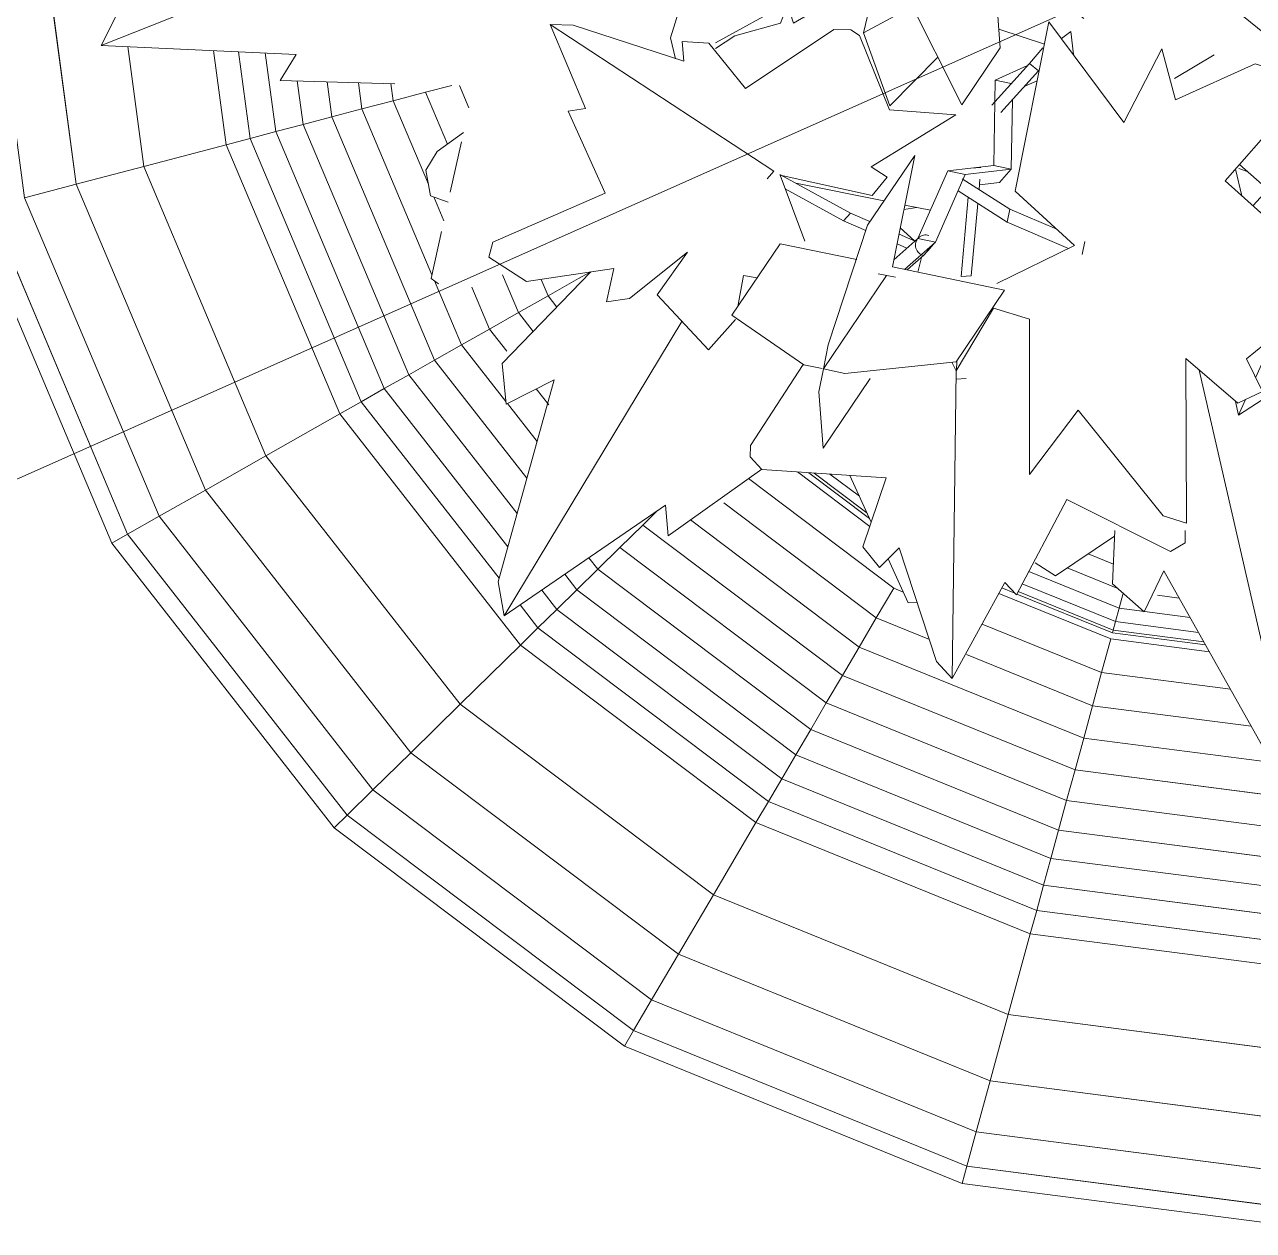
# Model space of a CAD drawing. Header units: metres. Extents: x -217 to -108, y -304 to -188.
# Drawn here: x -162.3966 to -162.217, y -233.5514 to -233.3752 of the extents above; entities that cross this region are included whole.
import ezdxf

# ---------------------------------------------------------------- set-up
doc = ezdxf.new("R2010")
doc.units = ezdxf.units.M
for name, color, linetype, lineweight in [('G-IMPT', 8, 'Continuous', 9), ('L-PLNT', 71, 'Continuous', 9), ('Q-CASE', 31, 'Continuous', 9)]:
    doc.layers.add(name, color=color, linetype=linetype, lineweight=lineweight)

# ---------------------------------------------------------------- blocks, each defined once
blk = doc.blocks.new('Bar_Cabinet_2643 - Bar_Cabinet_2643-827135-Nivel 3')
at = {"layer": 'Q-CASE'}
blk.add_line((-0.8903, 0.85), (-0.8903, -0.3), dxfattribs=at)
blk = doc.blocks.new('Plant_8135 - FF_Model_ID4695_1_aconitum_dwg_Group_18-V256-Nivel 3')
at = {"layer": 'G-IMPT'}
for p, q in [((14.8762, 27.6288), (17.4156, 28.7003)), ((17.4156, 28.7003), (14.8762, 27.6288)), ((14.9451, 27.5072), (17.4512, 28.5647)), ((15.0815, 27.2666), (17.5218, 28.2964)), ((15.0815, 27.2666), (17.5218, 28.2964)), ((17.5218, 28.2964), (17.626, 27.9001)), ((17.626, 27.9001), (20.1406, 28.2374)), ((15.2828, 26.9113), (17.626, 27.9001)), ((17.626, 27.9001), (17.7621, 27.3827)), ((12.6956, 25.9242), (14.8762, 27.6288)), ((14.8762, 27.6288), (14.9451, 27.5072)), ((12.7931, 25.8249), (14.9451, 27.5072)), ((14.9451, 27.5072), (15.0815, 27.2666)), ((17.7621, 27.3827), (18.6788, 27.5056)), ((18.6788, 27.5056), (17.7621, 27.3827)), ((15.5457, 26.4474), (17.7621, 27.3827)), ((17.7621, 27.3827), (17.9278, 26.753)), ((17.7621, 27.3827), (17.9278, 26.753)), ((12.9859, 25.6285), (15.0815, 27.2666)), ((15.0815, 27.2666), (15.2828, 26.9113)), ((13.2707, 25.3384), (15.2828, 26.9113)), ((15.2828, 26.9113), (15.5457, 26.4474)), ((17.9278, 26.753), (18.6489, 26.8497)), ((17.9278, 26.753), (18.6489, 26.8497)), ((15.8657, 25.8828), (17.9278, 26.753)), ((17.9278, 26.753), (17.9761, 26.5693)), ((17.9761, 26.5693), (18.6402, 26.6584)), ((15.959, 25.7181), (17.9761, 26.5693)), ((17.9761, 26.5693), (18.0279, 26.3724)), ((13.6425, 24.9596), (15.5457, 26.4474)), ((15.5457, 26.4474), (13.6425, 24.9596)), ((15.5457, 26.4474), (15.8657, 25.8828)), ((15.8657, 25.8828), (15.5457, 26.4474)), ((18.0279, 26.3724), (18.6309, 26.4533)), ((16.0591, 25.5416), (18.0279, 26.3724)), ((18.0279, 26.3724), (18.0829, 26.1633)), ((18.0829, 26.1633), (18.4161, 26.2079)), ((16.1653, 25.3541), (18.0829, 26.1633)), ((18.0829, 26.1633), (18.1408, 25.9429)), ((18.1408, 25.9429), (18.4096, 25.979)), ((18.4096, 25.979), (18.1408, 25.9429)), ((11.0224, 23.7027), (12.6956, 25.9242)), ((12.6956, 25.9242), (12.7931, 25.8249)), ((14.095, 24.4986), (15.8657, 25.8828)), ((15.8657, 25.8828), (15.959, 25.7181)), ((16.2773, 25.1566), (18.1408, 25.9429)), ((16.2773, 25.1566), (18.1408, 25.9429)), ((18.1408, 25.9429), (18.2014, 25.7125)), ((11.1418, 23.6325), (12.7931, 25.8249)), ((12.7931, 25.8249), (12.9859, 25.6285)), ((14.6074, 24.6615), (15.959, 25.7181)), ((15.959, 25.7181), (14.6074, 24.6615)), ((15.959, 25.7181), (16.0591, 25.5416)), ((16.93, 25.176), (18.2014, 25.7125)), ((18.2014, 25.7125), (18.4028, 25.7395)), ((18.2014, 25.7125), (18.4028, 25.7395)), ((18.2014, 25.7125), (18.2644, 25.4732)), ((18.2644, 25.4732), (18.2014, 25.7125)), ((11.3779, 23.4936), (12.9859, 25.6285)), ((12.9859, 25.6285), (13.2707, 25.3384)), ((14.8481, 24.5949), (16.0591, 25.5416)), ((14.8481, 24.5949), (16.0591, 25.5416)), ((16.0591, 25.5416), (16.1653, 25.3541)), ((17.6255, 25.2036), (18.2644, 25.4732)), ((17.6255, 25.2036), (18.2644, 25.4732)), ((18.2644, 25.4732), (18.3957, 25.4908)), ((18.2644, 25.4732), (18.3294, 25.226)), ((11.7267, 23.2885), (13.2707, 25.3384)), ((13.2707, 25.3384), (13.6425, 24.9596)), ((15.1037, 24.5242), (16.1653, 25.3541)), ((15.1037, 24.5242), (16.1653, 25.3541)), ((16.1653, 25.3541), (16.2773, 25.1566)), ((17.9321, 25.0584), (18.3294, 25.226)), ((18.3294, 25.226), (17.9321, 25.0584)), ((18.3294, 25.226), (18.3825, 25.0242)), ((18.3825, 25.0242), (18.3294, 25.226)), ((15.373, 24.4497), (16.2773, 25.1566)), ((15.373, 24.4497), (16.2773, 25.1566)), ((16.2773, 25.1566), (16.3944, 24.95)), ((16.3944, 24.95), (16.2773, 25.1566)), ((16.3944, 24.95), (16.8848, 25.1569)), ((17.3439, 25.0847), (17.5275, 25.1622)), ((17.3439, 25.0847), (17.5275, 25.1622)), ((12.1821, 23.0207), (13.6425, 24.9596)), ((13.6425, 24.9596), (14.095, 24.4986)), ((13.6425, 24.9596), (14.095, 24.4986)), ((15.9597, 24.6102), (16.3944, 24.95)), ((15.9597, 24.6102), (16.3944, 24.95)), ((16.3944, 24.95), (16.516, 24.7354)), ((18.2097, 24.8938), (18.3808, 24.966)), ((18.2097, 24.8938), (18.3808, 24.966)), ((16.516, 24.7354), (16.8377, 24.8711)), ((16.3463, 24.6027), (16.516, 24.7354)), ((16.516, 24.7354), (16.6415, 24.5138)), ((15.6547, 24.3717), (15.9447, 24.5985)), ((15.6547, 24.3717), (15.9447, 24.5985)), ((16.6415, 24.5138), (16.9317, 24.6362)), ((16.9317, 24.6362), (16.6415, 24.5138)), ((12.7363, 22.6947), (14.095, 24.4986)), ((14.095, 24.4986), (14.227, 24.3642)), ((14.227, 24.3642), (14.4022, 24.5011)), ((16.4971, 24.4009), (16.6415, 24.5138)), ((16.6415, 24.5138), (16.7704, 24.2864)), ((16.6415, 24.5138), (16.7704, 24.2864)), ((15.9354, 24.2815), (16.0577, 24.3771)), ((16.0577, 24.3771), (15.9354, 24.2815)), ((12.8979, 22.5996), (14.227, 24.3642)), ((14.227, 24.3642), (14.3685, 24.22)), ((14.3685, 24.22), (14.516, 24.3354)), ((16.6845, 24.2192), (16.7704, 24.2864)), ((16.7704, 24.2864), (16.6845, 24.2192)), ((16.7704, 24.2864), (16.8962, 24.3395)), ((16.7704, 24.2864), (16.8962, 24.3395)), ((16.7704, 24.2864), (16.902, 24.0543)), ((16.902, 24.0543), (16.7704, 24.2864)), ((13.0712, 22.4977), (14.3685, 24.22)), ((14.3685, 24.22), (14.5187, 24.0669)), ((14.5187, 24.0669), (14.637, 24.1594)), ((14.5187, 24.0669), (14.637, 24.1594)), ((13.2552, 22.3894), (14.5187, 24.0669)), ((13.2552, 22.3894), (14.5187, 24.0669)), ((14.5187, 24.0669), (14.677, 23.9056)), ((14.677, 23.9056), (14.5187, 24.0669)), ((16.902, 24.0543), (16.9523, 23.9655)), ((16.902, 24.0543), (16.9523, 23.9655)), ((14.677, 23.9056), (14.7644, 23.9739)), ((13.4491, 22.2754), (14.677, 23.9056)), ((13.4491, 22.2754), (14.677, 23.9056)), ((14.677, 23.9056), (14.8426, 23.737)), ((13.6519, 22.1561), (14.8426, 23.737)), ((14.8426, 23.737), (15.0146, 23.5617)), ((9.9706, 21.1158), (11.0224, 23.7027)), ((10.1037, 21.0794), (11.1418, 23.6325)), ((11.1418, 23.6325), (11.0224, 23.7027)), ((11.1418, 23.6325), (11.3779, 23.4936)), ((13.8626, 22.0322), (15.0146, 23.5617)), ((15.1247, 23.4495), (15.0146, 23.5617)), ((15.0146, 23.5617), (15.1247, 23.4496)), ((10.3671, 21.0075), (11.3779, 23.4936)), ((11.3779, 23.4936), (11.7267, 23.2885)), ((10.7561, 20.9014), (11.7267, 23.2885)), ((11.7267, 23.2885), (12.1821, 23.0207)), ((15.0534, 23.1965), (14.0801, 21.9043)), ((11.264, 20.7627), (12.1821, 23.0207)), ((12.1821, 23.0207), (12.7363, 22.6947)), ((14.3033, 21.773), (15.1839, 22.9421)), ((15.1839, 22.9421), (14.3033, 21.773)), ((11.8821, 20.594), (12.7363, 22.6947)), ((11.8821, 20.594), (12.7363, 22.6947)), ((12.7363, 22.6947), (12.8979, 22.5996)), ((14.5311, 21.639), (15.3698, 22.7525)), ((15.3698, 22.7525), (14.5311, 21.639)), ((12.0624, 20.5448), (12.8979, 22.5996)), ((12.8979, 22.5996), (13.0712, 22.4977)), ((12.2557, 20.492), (13.0712, 22.4977)), ((13.0712, 22.4977), (13.2552, 22.3894)), ((12.461, 20.436), (13.2552, 22.3894)), ((13.2552, 22.3894), (12.461, 20.436)), ((13.2552, 22.3894), (13.4491, 22.2754)), ((13.4491, 22.2754), (13.2552, 22.3894)), ((15.0038, 21.8234), (15.4214, 22.3778)), ((15.0038, 21.8234), (15.4214, 22.3778)), ((12.6772, 20.3769), (13.4491, 22.2754)), ((13.4491, 22.2754), (13.6519, 22.1561)), ((13.6519, 22.1561), (13.4491, 22.2754)), ((15.0647, 21.8248), (15.4156, 22.2907)), ((15.0647, 21.8248), (15.4156, 22.2907)), ((15.4129, 22.2495), (15.108, 21.8447)), ((15.108, 21.8447), (15.4129, 22.2495)), ((12.9034, 20.3152), (13.6519, 22.1561)), ((12.9034, 20.3152), (13.6519, 22.1561)), ((13.6519, 22.1561), (13.8626, 22.0322)), ((15.235, 21.903), (15.4049, 22.1286)), ((15.4049, 22.1286), (15.235, 21.903)), ((13.1384, 20.251), (13.8626, 22.0322)), ((14.0801, 21.9043), (13.8626, 22.0322)), ((13.3809, 20.1848), (14.0801, 21.9043)), ((14.3033, 21.773), (14.0801, 21.9043)), ((14.1381, 21.3667), (14.3033, 21.773)), ((14.1381, 21.3667), (14.3033, 21.773)), ((14.3033, 21.773), (14.5311, 21.639)), ((14.5311, 21.639), (14.3033, 21.773)), ((14.5015, 21.5662), (14.5311, 21.639)), ((14.5015, 21.5662), (14.5311, 21.639)), ((9.9706, 21.1158), (9.6118, 18.3396)), ((9.9706, 21.1158), (9.6118, 18.3396)), ((9.9706, 21.1158), (10.1037, 21.0794)), ((10.1037, 21.0794), (9.7497, 18.3396)), ((10.3671, 21.0075), (10.0223, 18.3396)), ((10.1037, 21.0794), (10.3671, 21.0075)), ((10.3671, 21.0075), (10.7561, 20.9014)), ((13.6299, 20.1169), (14.0224, 21.0823)), ((13.6299, 20.1169), (14.0224, 21.0823)), ((10.7561, 20.9014), (10.425, 18.3396)), ((11.264, 20.7627), (10.7561, 20.9014)), ((13.884, 20.0475), (14.2561, 20.9627)), ((13.884, 20.0475), (14.2561, 20.9627)), ((14.142, 19.9771), (14.4903, 20.8336)), ((14.4903, 20.8336), (14.142, 19.9771)), ((14.492, 20.7115), (14.5323, 20.8105)), ((14.492, 20.7115), (14.5323, 20.8105)), ((10.9509, 18.3396), (11.264, 20.7627)), ((11.8821, 20.594), (11.264, 20.7627)), ((14.1883, 19.9645), (14.4858, 20.6963)), ((14.2102, 19.9585), (14.5059, 20.6857)), ((14.2744, 19.941), (14.5646, 20.6547)), ((11.8821, 20.594), (11.5908, 18.3396)), ((11.8821, 20.594), (11.5908, 18.3396)), ((12.0624, 20.5448), (11.7775, 18.3396)), ((11.8821, 20.594), (12.0624, 20.5448)), ((12.0624, 20.5448), (12.2557, 20.492)), ((14.3765, 19.9131), (14.658, 20.6054)), ((11.9775, 18.3396), (12.2557, 20.492)), ((12.1901, 18.3396), (12.461, 20.436)), ((12.1901, 18.3396), (12.461, 20.436)), ((12.2557, 20.492), (12.461, 20.436)), ((12.6772, 20.3769), (12.461, 20.436)), ((12.461, 20.436), (12.6772, 20.3769)), ((12.6772, 20.3769), (12.414, 18.3396)), ((12.6772, 20.3769), (12.9034, 20.3152)), ((12.6481, 18.3396), (12.9034, 20.3152)), ((12.6481, 18.3396), (12.9034, 20.3152)), ((12.8914, 18.3396), (13.1384, 20.251)), ((12.9034, 20.3152), (13.1384, 20.251)), ((13.1384, 20.251), (12.9034, 20.3152)), ((13.1384, 20.251), (13.3809, 20.1848)), ((14.5287, 19.9238), (14.686, 20.3107)), ((14.686, 20.3107), (14.5287, 19.9238)), ((13.1425, 18.3396), (13.3809, 20.1848)), ((13.1425, 18.3396), (13.3809, 20.1848)), ((13.3809, 20.1848), (13.6299, 20.1169)), ((14.7144, 19.9571), (14.7935, 20.1514)), ((14.7144, 19.9571), (14.7935, 20.1514)), ((13.4728, 18.901), (13.6299, 20.1169)), ((13.6299, 20.1169), (13.884, 20.0475)), ((13.884, 20.0475), (13.6299, 20.1169)), ((13.7565, 19.0604), (13.884, 20.0475)), ((13.7565, 19.0604), (13.884, 20.0475)), ((13.884, 20.0475), (14.142, 19.9771)), ((14.0445, 19.2222), (14.142, 19.9771)), ((14.0961, 19.2513), (14.1883, 19.9645)), ((14.2102, 19.9585), (14.1206, 19.265)), ((14.2102, 19.9585), (14.1206, 19.265)), ((14.2102, 19.9585), (14.1883, 19.9645)), ((14.1883, 19.9645), (14.2102, 19.9585)), ((14.2102, 19.9585), (14.2744, 19.941)), ((14.2744, 19.941), (14.1922, 19.3053)), ((14.1922, 19.3053), (14.2744, 19.941)), ((14.2744, 19.941), (14.3765, 19.9131)), ((14.3765, 19.9131), (14.3062, 19.3693)), ((14.3765, 19.9131), (14.3062, 19.3693)), ((14.3765, 19.9131), (14.4914, 19.8817)), ((14.4548, 19.4528), (14.4762, 19.6186)), ((14.4762, 19.6186), (14.4548, 19.4528))]:
    blk.add_line(p, q, dxfattribs=at)
at = {"layer": 'G-IMPT', "flags": 128}
for points in [[(14.9451, 27.5072), (17.4512, 28.5647), (17.4156, 28.7003), (20.1406, 29.0658)], [(25.3361, 27.5072), (25.405, 27.6288), (22.8657, 28.7003), (22.83, 28.5647), (20.1406, 28.9254), (20.1406, 28.6477), (17.5218, 28.2964), (17.626, 27.9001), (15.2828, 26.9113), (15.5457, 26.4474)], [(15.5457, 26.4474), (17.7621, 27.3827), (17.626, 27.9001), (20.1406, 28.2374), (20.1406, 28.6477)], [(12.7931, 25.8249), (12.6956, 25.9242), (14.8762, 27.6288), (14.9451, 27.5072)], [(12.9859, 25.6285), (12.7931, 25.8249), (14.9451, 27.5072), (15.0815, 27.2666)], [(13.6425, 24.9596), (13.2707, 25.3384), (15.2828, 26.9113), (15.0815, 27.2666), (12.9859, 25.6285), (13.2707, 25.3384), (11.7267, 23.2885), (12.1821, 23.0207), (11.264, 20.7627), (11.8821, 20.594)], [(17.9278, 26.753), (15.8657, 25.8828), (15.959, 25.7181)], [(16.0591, 25.5416), (15.959, 25.7181), (17.9761, 26.5693), (17.9278, 26.753)], [(18.0279, 26.3724), (17.9761, 26.5693), (18.6402, 26.6584)], [(18.0829, 26.1633), (18.0279, 26.3724), (18.6309, 26.4533)], [(16.1653, 25.3541), (16.0591, 25.5416), (18.0279, 26.3724)], [(18.1408, 25.9429), (18.0829, 26.1633), (18.4161, 26.2079)], [(16.2773, 25.1566), (16.1653, 25.3541), (18.0829, 26.1633)], [(12.6956, 25.9242), (11.0224, 23.7027), (11.1418, 23.6325), (10.1037, 21.0794), (10.3671, 21.0075)], [(14.227, 24.3642), (14.095, 24.4986), (15.8657, 25.8828)], [(18.1408, 25.9429), (18.2014, 25.7125), (16.93, 25.176)], [(11.3779, 23.4936), (11.1418, 23.6325), (12.7931, 25.8249)], [(11.264, 20.7627), (10.7561, 20.9014), (11.7267, 23.2885), (11.3779, 23.4936), (12.9859, 25.6285)], [(18.3957, 25.4908), (18.2644, 25.4732), (18.3294, 25.226)], [(16.8848, 25.1569), (16.3944, 24.95), (16.516, 24.7354), (16.3463, 24.6027)], [(12.7363, 22.6947), (12.1821, 23.0207), (13.6425, 24.9596)], [(16.4971, 24.4009), (16.6415, 24.5138), (16.516, 24.7354), (16.8377, 24.8711)], [(14.095, 24.4986), (12.7363, 22.6947), (12.8979, 22.5996), (12.0624, 20.5448), (12.2557, 20.492)], [(14.4022, 24.5011), (14.227, 24.3642), (14.3685, 24.22)], [(12.461, 20.436), (12.2557, 20.492), (13.0712, 22.4977), (12.8979, 22.5996), (14.227, 24.3642)], [(14.5187, 24.0669), (14.3685, 24.22), (14.516, 24.3354)], [(14.3685, 24.22), (13.0712, 22.4977), (13.2552, 22.3894)], [(14.8426, 23.737), (14.677, 23.9056), (14.7644, 23.9739)], [(13.3809, 20.1848), (14.0801, 21.9043), (13.8626, 22.0322), (15.0146, 23.5617), (14.8426, 23.737)], [(13.8626, 22.0322), (13.6519, 22.1561), (14.8426, 23.737)], [(10.1037, 21.0794), (9.9706, 21.1158), (11.0224, 23.7027)], [(10.0223, 18.3396), (10.425, 18.3396), (10.7561, 20.9014), (10.3671, 21.0075), (11.3779, 23.4936)], [(14.3033, 21.773), (14.0801, 21.9043), (15.0534, 23.1965)], [(12.9034, 20.3152), (12.6772, 20.3769), (13.4491, 22.2754)], [(13.3809, 20.1848), (13.1384, 20.251), (13.8626, 22.0322)], [(9.9706, 15.5635), (9.6118, 18.3396), (9.7497, 18.3396), (10.1037, 21.0794)], [(10.3671, 21.0075), (10.0223, 18.3396), (9.7497, 18.3396), (10.1037, 15.5998)], [(11.5908, 18.3396), (10.9509, 18.3396), (11.264, 20.7627)], [(14.0961, 19.2513), (14.1883, 19.9645), (14.4858, 20.6963)], [(14.2744, 19.941), (14.2102, 19.9585), (14.5059, 20.6857)], [(14.5646, 20.6547), (14.2744, 19.941), (14.3765, 19.9131)], [(12.7363, 13.9846), (12.1821, 13.6586), (11.264, 15.9165), (11.8821, 16.0853), (11.5908, 18.3396), (11.7775, 18.3396), (12.0624, 20.5448), (11.8821, 20.594)], [(14.658, 20.6054), (14.3765, 19.9131), (14.4914, 19.8817)], [(12.2557, 20.492), (11.9775, 18.3396), (11.7775, 18.3396), (12.0624, 16.1345), (11.8821, 16.0853)], [(12.6772, 20.3769), (12.414, 18.3396), (12.6481, 18.3396)], [(13.4491, 14.4039), (12.6772, 16.3023), (12.9034, 16.3641), (12.6481, 18.3396), (12.8914, 18.3396), (13.1384, 20.251)], [(13.4728, 18.901), (13.6299, 20.1169), (13.3809, 20.1848)], [(14.0445, 19.2222), (14.142, 19.9771), (13.884, 20.0475)]]:
    blk.add_lwpolyline(points, dxfattribs=at)
blk = doc.blocks.new('Plant_8135 - FF_Model_ID4695_1_aconitum_dwg_Group_19-V257-Nivel 3')
blk.add_blockref('Plant_8135 - FF_Model_ID4695_1_aconitum_dwg_Group_18-V256-Nivel 3', (0, 0))
blk = doc.blocks.new('Plant_8135 - FF_Model_ID4695_1_aconitum_dwg_leaf1-447937-Nivel 3')
at = {"layer": 'G-IMPT'}
for p, q in [((2.189, 4.314), (2.323, 4.193)), ((2.49, 3.646), (2.323, 4.193)), ((1.677, 3.411), (1.988, 4.017)), ((2.49, 3.646), (2.49, 3.339)), ((1.134, 2.658), (1.541, 3.517)), ((1.677, 3.411), (1.541, 3.517)), ((2.67, 3.197), (2.92, 3.411)), ((3.094, 3.199), (2.92, 3.411)), ((1.134, 2.658), (0, 3.294)), ((0, 2.721), (0, 3.294)), ((2.67, 3.197), (2.49, 3.339)), ((2.838, 2.621), (3.094, 3.199)), ((2.838, 2.621), (4.311, 2.94)), ((4.311, 2.703), (4.311, 2.94)), ((0.544, 2.034), (0, 2.721)), ((3.598, 1.702), (4.311, 2.703)), ((0.125, 1.811), (0.544, 2.034)), ((0.891, 1.591), (0.125, 1.811)), ((4.311, 1.362), (3.598, 1.702)), ((0.196, 0.69), (0.891, 1.591)), ((2.132, 1.355), (1.808, 0.69)), ((2.688, 0.69), (2.132, 1.355)), ((2.918, 1.069), (4.311, 1.362)), ((2.918, 1.069), (2.918, 0.69)), ((0.196, 0.69), (1.808, 0.69)), ((2.688, 0.69), (2.918, 0.69))]:
    blk.add_line(p, q, dxfattribs=at)
blk = doc.blocks.new('Plant_8135 - FF_Model_ID4695_1_aconitum_dwg_Group_5-447938-Nivel 3')
at = {"layer": 'G-IMPT'}
for p, q in [((2.191, 1.444), (2.066, 1.444)), ((2.191, 0.64), (2.191, 1.284)), ((2.191, 1.284), (2.191, 0.64)), ((2.066, 0.64), (2.066, 1.22)), ((2.066, 0.094), (2.066, 0.64)), ((2.191, 0.64), (2.066, 0.64)), ((2.066, 0.094), (2.066, 0.64)), ((2.191, 0.64), (2.191, 0.155)), ((2.191, 0.64), (2.191, 0.155))]:
    blk.add_line(p, q, dxfattribs=at)
at = {"layer": 'G-IMPT', "flags": 128}
blk.add_lwpolyline([(2.066, 1.22), (2.066, 0.64), (2.191, 0.64)], dxfattribs=at)
blk.add_blockref('Plant_8135 - FF_Model_ID4695_1_aconitum_dwg_leaf1-447937-Nivel 3', (0, 0))
blk = doc.blocks.new('Plant_8135 - FF_Model_ID4695_1_aconitum_dwg_leaf2-447940-Nivel 3')
at = {"layer": 'G-IMPT'}
for p, q in [((-0.03009, 0.0692), (-0.04077, 0.06534)), ((-0.03009, 0.0692), (-0.02148, 0.06717)), ((-0.03009, 0.0692), (-0.02626, 0.06206)), ((-0.03368, 0.05834), (-0.04077, 0.06534)), ((0.01426, 0.04471), (0.02508, 0.03624)), ((-0.00932, 0.01102), (-0.0108, 0.011)), ((0.01784, 0.01044), (0.0169, 0.00466)), ((-0.00455, 0.00891), (-0.00483, 0.007)), ((0.0169, 0.00466), (0.01267, 0.00772))]:
    blk.add_line(p, q, dxfattribs=at)
blk = doc.blocks.new('Plant_8135 - FF_Model_ID4695_1_aconitum_dwg_Group_9-V259-Nivel 3')
at = {"layer": 'G-IMPT'}
for p, q in [((0.03319, 0.05437), (0.03229, 0.05604)), ((0.03187, 0.05366), (0.03319, 0.05437)), ((0.01964, 0.04925), (0.02635, 0.05285)), ((0.02635, 0.05285), (0.01964, 0.04925)), ((0.02053, 0.04758), (0.02813, 0.05165)), ((0.02053, 0.04758), (0.02813, 0.05165)), ((0.02053, 0.04758), (0.01964, 0.04925)), ((0.02053, 0.04758), (0.01964, 0.04925)), ((0.01623, 0.04527), (0.01464, 0.04442)), ((0.01464, 0.04442), (0.01623, 0.04527)), ((0.0064, 0.04216), (0.00731, 0.04049))]:
    blk.add_line(p, q, dxfattribs=at)
at = {"layer": 'G-IMPT', "flags": 128}
blk.add_lwpolyline([(0.03187, 0.05366), (0.03319, 0.05437), (0.03229, 0.05604)], dxfattribs=at)
blk.add_blockref('Plant_8135 - FF_Model_ID4695_1_aconitum_dwg_leaf2-447940-Nivel 3', (0, 0))
blk = doc.blocks.new('Plant_8135 - FF_Model_ID4695_1_aconitum_dwg_leaf3-V220-Nivel 3')
at = {"layer": 'G-IMPT'}
for p, q in [((-0.03676, 0.02379), (-0.03332, 0.01799)), ((-0.08599, 0.01441), (-0.08396, 0.01484)), ((-0.08599, 0.01441), (-0.07743, 0.00137)), ((-0.08371, 0.01339), (-0.08599, 0.01441)), ((-0.05298, 0.01012), (-0.04937, 0.01429)), ((-0.0247, 0.01222), (-0.0208, 0.01278)), ((-0.07584, 0.00985), (-0.08043, 0.01191)), ((-0.05298, 0.01012), (-0.05538, 0.01233)), ((-0.02886, 0.00235), (-0.02135, 0.01037)), ((-0.04451, -0.00421), (-0.06533, 0.00513)), ((-0.07743, 0.00137), (-0.08008, 0.00048)), ((-0.07135, -0.0122), (-0.08008, 0.00048)), ((-0.02759, -0.00062), (-0.02971, 0.00033)), ((-0.02759, -0.00062), (-0.02932, -0.00447)), ((-0.04451, -0.00421), (-0.03717, -0.00434)), ((-0.04451, -0.00421), (-0.03829, -0.01453)), ((-0.03172, -0.00443), (-0.02932, -0.00447)), ((-0.07135, -0.0122), (-0.08718, -0.02365)), ((-0.04234, -0.02208), (-0.03829, -0.01453)), ((-0.04234, -0.02208), (-0.04645, -0.02201)), ((-0.08718, -0.02365), (-0.08726, -0.02623)), ((-0.06729, -0.02458), (-0.07916, -0.02879)), ((-0.06729, -0.02458), (-0.06728, -0.02614)), ((-0.08065, -0.0292), (-0.08726, -0.02623))]:
    blk.add_line(p, q, dxfattribs=at)
blk = doc.blocks.new('Plant_8135 - FF_Model_ID4695_1_aconitum_dwg_Group_6-V263-Nivel 3')
at = {"layer": 'G-IMPT'}
for p, q in [((-0.04565, -0.0037), (-0.04643, -0.00518)), ((-0.03224, -0.00912), (-0.04451, -0.00416)), ((-0.03303, -0.01059), (-0.04312, -0.00651)), ((-0.04312, -0.00651), (-0.03303, -0.01059)), ((-0.03224, -0.00912), (-0.03303, -0.01059)), ((-0.03014, -0.01161), (-0.03303, -0.01059)), ((-0.03224, -0.00912), (-0.02866, -0.01038)), ((-0.03224, -0.00912), (-0.02866, -0.01038))]:
    blk.add_line(p, q, dxfattribs=at)
at = {"layer": 'G-IMPT', "flags": 128}
blk.add_lwpolyline([(-0.03014, -0.01161), (-0.03303, -0.01059), (-0.03224, -0.00912), (-0.04451, -0.00416)], dxfattribs=at)
blk.add_blockref('Plant_8135 - FF_Model_ID4695_1_aconitum_dwg_leaf3-V220-Nivel 3', (0, 0))
blk = doc.blocks.new('Plant_8135 - FF_Model_ID4695_1_aconitum_dwg_leaf1-V154-Nivel 3')
at = {"layer": 'G-IMPT'}
for p, q in [((-0.03057, 0.08803), (-0.03242, 0.09083)), ((-0.03057, 0.08803), (-0.02868, 0.08135)), ((-0.02607, 0.08029), (-0.02868, 0.08135)), ((-0.05467, 0.06623), (-0.05208, 0.0791)), ((-0.05603, 0.05944), (-0.05528, 0.06318)), ((-0.06293, 0.06075), (-0.06508, 0.06129)), ((0.02031, 0.04951), (0.01659, 0.05019)), ((0.026, 0.04846), (0.02315, 0.04898)), ((0.01558, 0.04368), (0.026, 0.04846)), ((-0.05395, 0.01392), (-0.05002, 0.01486))]:
    blk.add_line(p, q, dxfattribs=at)
blk = doc.blocks.new('Plant_8135 - FF_Model_ID4695_1_aconitum_dwg_Group_8-V224-Nivel 3')
blk.add_blockref('Plant_8135 - FF_Model_ID4695_1_aconitum_dwg_leaf1-V154-Nivel 3', (0, 0))
blk = doc.blocks.new('Plant_8135 - FF_Model_ID4695_1_aconitum_dwg_Group_7-V266-Nivel 3')
at = {"layer": 'G-IMPT'}
for p, q in [((-0.0653, 0.06708), (-0.06583, 0.06451)), ((-0.06583, 0.06451), (-0.0653, 0.06708)), ((-0.06014, 0.06125), (-0.06326, 0.06477)), ((-0.06468, 0.0632), (-0.06068, 0.05868)), ((-0.06476, 0.06282), (-0.06262, 0.06041)), ((-0.06262, 0.06041), (-0.06476, 0.06282)), ((-0.06014, 0.06125), (-0.06068, 0.05868)), ((-0.05028, 0.05691), (-0.06014, 0.06125)), ((-0.06262, 0.06041), (-0.06094, 0.05891)), ((-0.05082, 0.05434), (-0.06068, 0.05868)), ((-0.05082, 0.05434), (-0.05028, 0.05691)), ((-0.04948, 0.05018), (-0.05028, 0.05691)), ((-0.05002, 0.04761), (-0.05082, 0.05434)), ((-0.05196, 0.04934), (-0.05231, 0.05227)), ((-0.05196, 0.04934), (-0.05231, 0.05227)), ((-0.05002, 0.04761), (-0.05196, 0.04934)), ((-0.05002, 0.04761), (-0.04948, 0.05018)), ((-0.03701, 0.04996), (-0.04948, 0.05018)), ((-0.0375, 0.04761), (-0.03701, 0.04996)), ((-0.03488, 0.04524), (-0.03701, 0.04996)), ((-0.03985, 0.04743), (-0.05002, 0.04761)), ((-0.03711, 0.04384), (-0.03796, 0.04572)), ((-0.03711, 0.04384), (-0.03796, 0.04572))]:
    blk.add_line(p, q, dxfattribs=at)
at = {"layer": 'G-IMPT', "flags": 128}
for points in [[(-0.03488, 0.04524), (-0.03701, 0.04996), (-0.04948, 0.05018), (-0.05028, 0.05691), (-0.06014, 0.06125), (-0.06326, 0.06477)], [(-0.05082, 0.05434), (-0.06068, 0.05868), (-0.06468, 0.0632)], [(-0.03985, 0.04743), (-0.05002, 0.04761), (-0.05082, 0.05434)]]:
    blk.add_lwpolyline(points, dxfattribs=at)
at = {"layer": 'G-IMPT'}
blk.add_ellipse((-0.06115, 0.06011), major_axis=(0.00085, 0.00126), ratio=0.989776, start_param=4.98845, end_param=8.248426, dxfattribs=at)
blk = doc.blocks.new('Plant_8135 - FF_Model_ID4695_1_aconitum_dwg_leaf3-V166-Nivel 3')
at = {"layer": 'G-IMPT'}
for p, q in [((-0.06646, 0.11845), (-0.06287, 0.12393)), ((-0.06072, 0.12336), (-0.06287, 0.12393)), ((-0.05352, 0.10697), (-0.06072, 0.12336)), ((-0.06455, 0.1057), (-0.06646, 0.11845)), ((-0.05033, 0.08229), (-0.02891, 0.11499)), ((-0.02891, 0.11499), (-0.04118, 0.10982)), ((-0.02891, 0.11499), (-0.02897, 0.11162)), ((-0.05352, 0.10697), (-0.04153, 0.11236)), ((-0.04118, 0.10982), (-0.04153, 0.11236)), ((-0.03424, 0.09546), (-0.02897, 0.11162)), ((-0.06892, 0.10338), (-0.06943, 0.10678)), ((-0.06455, 0.1057), (-0.06943, 0.10678)), ((-0.06214, 0.09492), (-0.06892, 0.10338)), ((-0.07645, 0.09187), (-0.06837, 0.09934)), ((-0.06837, 0.09934), (-0.06214, 0.09492)), ((-0.03424, 0.09546), (-0.03138, 0.09572)), ((-0.03163, 0.09183), (-0.03138, 0.09572)), ((-0.07645, 0.09187), (-0.07201, 0.08793)), ((-0.03823, 0.08646), (-0.03163, 0.09183)), ((-0.06555, 0.08676), (-0.07008, 0.08758)), ((-0.06593, 0.08476), (-0.06555, 0.08676)), ((-0.03823, 0.08646), (-0.02964, 0.07356)), ((-0.05093, 0.08137), (-0.06056, 0.07777)), ((-0.05093, 0.08137), (-0.05388, 0.06795)), ((-0.02964, 0.07356), (-0.02969, 0.07104)), ((-0.0305, 0.06979), (-0.02969, 0.07104)), ((-0.0305, 0.06979), (-0.04137, 0.0654)), ((-0.0512, 0.06577), (-0.05388, 0.06795)), ((-0.0512, 0.06577), (-0.04968, 0.06809)), ((-0.04968, 0.06809), (-0.04211, 0.05571)), ((-0.04137, 0.0654), (-0.04211, 0.05571))]:
    blk.add_line(p, q, dxfattribs=at)
blk = doc.blocks.new('Plant_8135 - FF_Model_ID4695_1_aconitum_dwg_Group_6-V267-Nivel 3')
at = {"layer": 'G-IMPT'}
for p, q in [((-0.05033, 0.08229), (-0.05145, 0.08327)), ((-0.05646, 0.07112), (-0.05081, 0.08142)), ((-0.05757, 0.07211), (-0.0529, 0.08063)), ((-0.0529, 0.08063), (-0.05757, 0.07211)), ((-0.05898, 0.06886), (-0.05757, 0.07211)), ((-0.05646, 0.07112), (-0.05757, 0.07211)), ((-0.05646, 0.07112), (-0.05769, 0.06827)), ((-0.05646, 0.07112), (-0.05769, 0.06827)), ((-0.06157, 0.06286), (-0.06094, 0.06431)), ((-0.06157, 0.06286), (-0.06094, 0.06431)), ((-0.05952, 0.06402), (-0.06059, 0.06154)), ((-0.05952, 0.06402), (-0.06059, 0.06154)), ((-0.06262, 0.06041), (-0.06151, 0.05942)), ((-0.06151, 0.05942), (-0.06262, 0.06041))]:
    blk.add_line(p, q, dxfattribs=at)
at = {"layer": 'G-IMPT', "flags": 128}
blk.add_lwpolyline([(-0.05898, 0.06886), (-0.05757, 0.07211), (-0.05646, 0.07112), (-0.05081, 0.08142)], dxfattribs=at)
blk.add_blockref('Plant_8135 - FF_Model_ID4695_1_aconitum_dwg_leaf3-V166-Nivel 3', (0, 0))
blk = doc.blocks.new('Plant_8135 - FF_Model_ID4695_1_aconitum_dwg_leaf1-V168-Nivel 3')
at = {"layer": 'G-IMPT'}
for p, q in [((-0.07196, 0.04495), (-0.07029, 0.05034)), ((-0.06673, 0.04975), (-0.0612, 0.03837)), ((-0.0612, 0.03837), (-0.05322, 0.04706)), ((-0.0285, 0.04212), (-0.05322, 0.04706)), ((-0.07196, 0.04495), (-0.09464, 0.04495)), ((-0.09464, 0.04495), (-0.08524, 0.03782)), ((-0.0285, 0.04212), (-0.04323, 0.03115)), ((-0.08524, 0.03782), (-0.10067, 0.02544)), ((-0.04323, 0.03115), (-0.03246, 0.0256)), ((-0.10067, 0.02544), (-0.10174, 0.022)), ((-0.03246, 0.0256), (-0.0399, 0.02364)), ((-0.0399, 0.02364), (-0.03464, 0.01198)), ((-0.07771, 0.02212), (-0.10174, 0.022)), ((-0.07771, 0.02212), (-0.08424, 0.01451)), ((-0.05175, 0.01638), (-0.06186, 0.00513)), ((-0.05175, 0.01638), (-0.03722, 0.00364)), ((-0.08424, 0.01451), (-0.08253, 0.01089)), ((-0.07774, 0.01323), (-0.08253, 0.01089)), ((-0.07774, 0.01323), (-0.0756, 0.01062)), ((-0.03464, 0.01198), (-0.03722, 0.00364)), ((-0.07699, 0.00615), (-0.0756, 0.01062)), ((-0.07699, 0.00615), (-0.0769, -0.0023)), ((-0.06347, 0.00708), (-0.075, -0.00502)), ((-0.06347, 0.00708), (-0.06186, 0.00513)), ((-0.075, -0.00502), (-0.0769, -0.0023))]:
    blk.add_line(p, q, dxfattribs=at)
blk = doc.blocks.new('Plant_8135 - FF_Model_ID4695_1_aconitum_dwg_Group_5-V232-Nivel 3')
at = {"layer": 'G-IMPT'}
for p, q in [((-0.05778, 0.0482), (-0.0532, 0.05539)), ((-0.05142, 0.05479), (-0.05586, 0.04782)), ((-0.05142, 0.05479), (-0.05586, 0.04782)), ((-0.05778, 0.0482), (-0.06163, 0.03927)), ((-0.06163, 0.03927), (-0.05778, 0.0482)), ((-0.05586, 0.04782), (-0.05882, 0.04096)), ((-0.05778, 0.0482), (-0.05586, 0.04782)), ((-0.0625, 0.03726), (-0.06059, 0.03688))]:
    blk.add_line(p, q, dxfattribs=at)
at = {"layer": 'G-IMPT', "flags": 128}
blk.add_lwpolyline([(-0.05882, 0.04096), (-0.05586, 0.04782), (-0.05778, 0.0482), (-0.0532, 0.05539)], dxfattribs=at)
blk.add_blockref('Plant_8135 - FF_Model_ID4695_1_aconitum_dwg_leaf1-V168-Nivel 3', (0, 0))
blk = doc.blocks.new('Plant_8135 - FF_Model_ID4695_1_aconitum_dwg_leaf2-V172-Nivel 3')
at = {"layer": 'G-IMPT'}
for p, q in [((0.01278, 0.05231), (0.016, 0.05068)), ((0.016, 0.05068), (0.02094, 0.04661)), ((-0.03178, 0.04278), (-0.02955, 0.04944)), ((0.00607, 0.0424), (0.02094, 0.04661)), ((-0.03989, -0.00128), (-0.00483, 0.04179)), ((-0.03096, 0.04029), (-0.02989, 0.03894)), ((-0.02989, 0.03894), (-0.03329, 0.03855)), ((0.00128, 0.03531), (0.00626, 0.02293)), ((-0.02244, 0.01758), (-0.03345, -0.00851)), ((-0.02244, 0.01758), (-0.01941, 0.00873)), ((-0.05036, 0.01314), (-0.04992, 0.01437)), ((-0.01083, 0.01006), (-0.01078, 0.01167)), ((-0.01078, 0.01167), (-0.0071, 0.01004)), ((-0.00667, 0.00984), (-0.00483, 0.00903)), ((-0.01816, 0.00788), (-0.01941, 0.00873)), ((-0.03989, -0.00128), (-0.04052, 0.00653)), ((-0.03989, -0.00128), (-0.03345, -0.00851))]:
    blk.add_line(p, q, dxfattribs=at)
blk = doc.blocks.new('Plant_8135 - FF_Model_ID4695_1_aconitum_dwg_Group_9-V269-Nivel 3')
at = {"layer": 'G-IMPT'}
for p, q in [((-0.03459, 0.04497), (-0.04068, 0.05048)), ((-0.03459, 0.04497), (-0.04068, 0.05048)), ((-0.03567, 0.04365), (-0.04176, 0.04916)), ((-0.04176, 0.04916), (-0.03567, 0.04365)), ((-0.03459, 0.04497), (-0.03567, 0.04365)), ((-0.03459, 0.04497), (-0.03567, 0.04365)), ((-0.03459, 0.04497), (-0.0323, 0.04299)), ((-0.0323, 0.04299), (-0.03459, 0.04497)), ((-0.02803, 0.03703), (-0.02695, 0.03836))]:
    blk.add_line(p, q, dxfattribs=at)
blk.add_blockref('Plant_8135 - FF_Model_ID4695_1_aconitum_dwg_leaf2-V172-Nivel 3', (0, 0))
blk = doc.blocks.new('Plant_8135 - FF_Model_ID4695_1_aconitum_dwg_leaf3-V174-Nivel 3')
at = {"layer": 'G-IMPT'}
for p, q in [((-0.09393, 0.08406), (-0.09207, 0.08575)), ((-0.09041, 0.08573), (-0.09207, 0.08575)), ((-0.09041, 0.08573), (-0.07855, 0.07803)), ((-0.09513, 0.06589), (-0.09393, 0.08406)), ((-0.10521, 0.06931), (-0.10825, 0.06689)), ((-0.09513, 0.06589), (-0.10521, 0.06931)), ((-0.10537, 0.06399), (-0.10825, 0.06689)), ((-0.10537, 0.06399), (-0.12197, 0.05853)), ((-0.12445, 0.05626), (-0.12197, 0.05853)), ((-0.12445, 0.05626), (-0.11045, 0.04854)), ((-0.07949, 0.05568), (-0.12445, 0.05626)), ((-0.07949, 0.05568), (-0.07823, 0.0563)), ((-0.07949, 0.05568), (-0.07033, 0.05023)), ((-0.11045, 0.04854), (-0.11224, 0.04686)), ((-0.09828, 0.03949), (-0.11224, 0.04686)), ((-0.09828, 0.03949), (-0.10589, 0.02437)), ((-0.10589, 0.02437), (-0.10463, 0.02221)), ((-0.10284, 0.02219), (-0.10463, 0.02221))]:
    blk.add_line(p, q, dxfattribs=at)
blk = doc.blocks.new('Plant_8135 - FF_Model_ID4695_1_aconitum_dwg_Group_6-V270-Nivel 3')
at = {"layer": 'G-IMPT'}
for p, q in [((-0.08072, 0.0557), (-0.08062, 0.0542)), ((-0.078, 0.05556), (-0.07949, 0.05564)), ((-0.078, 0.05556), (-0.07949, 0.05564)), ((-0.0657, 0.05496), (-0.05413, 0.05393)), ((-0.0657, 0.05496), (-0.06562, 0.05346)), ((-0.0657, 0.05496), (-0.05413, 0.05393)), ((-0.06562, 0.05346), (-0.0657, 0.05496)), ((-0.05503, 0.05251), (-0.06562, 0.05346)), ((-0.05503, 0.05251), (-0.06562, 0.05346)), ((-0.05148, 0.0522), (-0.05298, 0.05233)), ((-0.05148, 0.0522), (-0.05298, 0.05233)), ((-0.0498, 0.05205), (-0.04988, 0.05355)), ((-0.04988, 0.05355), (-0.0498, 0.05205))]:
    blk.add_line(p, q, dxfattribs=at)
blk.add_blockref('Plant_8135 - FF_Model_ID4695_1_aconitum_dwg_leaf3-V174-Nivel 3', (0, 0))
blk = doc.blocks.new('Plant_8135 - FF_Model_ID4695_1_aconitum_dwg_leaf3-V197-Nivel 3')
at = {"layer": 'G-IMPT'}
for p, q in [((-0.05392, 0.13248), (-0.05018, 0.13314)), ((-0.04745, 0.13149), (-0.05018, 0.13314)), ((-0.05486, 0.12991), (-0.05392, 0.13248)), ((-0.04745, 0.13149), (-0.04468, 0.12766)), ((-0.11531, 0.1217), (-0.11032, 0.12258)), ((-0.08081, 0.11442), (-0.11032, 0.12258)), ((-0.11531, 0.1217), (-0.09913, 0.09816)), ((-0.07227, 0.09574), (-0.11531, 0.1217)), ((-0.07841, 0.12199), (-0.08438, 0.12142)), ((-0.08081, 0.11442), (-0.08438, 0.12142)), ((-0.06505, 0.10903), (-0.07841, 0.12199)), ((-0.09913, 0.09816), (-0.10361, 0.09775)), ((-0.09388, 0.08408), (-0.10361, 0.09775)), ((-0.09478, 0.07122), (-0.1016, 0.06808)), ((-0.10698, 0.06561), (-0.11338, 0.06268)), ((-0.11338, 0.06268), (-0.11334, 0.06137))]:
    blk.add_line(p, q, dxfattribs=at)
blk = doc.blocks.new('Plant_8135 - FF_Model_ID4695_1_aconitum_dwg_Group_2-V249-Nivel 3')
blk.add_blockref('Plant_8135 - FF_Model_ID4695_1_aconitum_dwg_leaf3-V197-Nivel 3', (0, 0))
blk = doc.blocks.new('Plant_8135 - FF_Model_ID4695_1_aconitum_dwg_leaf3-V201-Nivel 3')
at = {"layer": 'G-IMPT'}
for p, q in [((-0.0605, 0.06174), (-0.05858, 0.06384)), ((-0.05563, 0.06143), (-0.05594, 0.06331)), ((-0.11064, 0.03281), (-0.11471, 0.02822)), ((-0.10284, 0.0325), (-0.11064, 0.03281)), ((-0.1087, 0.02533), (-0.11471, 0.02822)), ((-0.1087, 0.02533), (-0.13412, 0.01105)), ((-0.07939, 0.02016), (-0.13732, 0.00689)), ((-0.13732, 0.00689), (-0.13412, 0.01105)), ((-0.13732, 0.00689), (-0.11195, 0.0006)), ((-0.11195, 0.0006), (-0.11452, -0.00273)), ((-0.08931, -0.0085), (-0.11452, -0.00273)), ((-0.08931, -0.0085), (-0.09817, -0.03496)), ((-0.08226, -0.03366), (-0.08325, -0.03499)), ((-0.09817, -0.03496), (-0.09552, -0.0378)), ((-0.08325, -0.03499), (-0.09552, -0.0378))]:
    blk.add_line(p, q, dxfattribs=at)
blk = doc.blocks.new('Plant_8135 - FF_Model_ID4695_1_aconitum_dwg_Group_2-V273-Nivel 3')
blk.add_blockref('Plant_8135 - FF_Model_ID4695_1_aconitum_dwg_leaf3-V201-Nivel 3', (0, 0))
blk = doc.blocks.new('Plant_8135 - FF_Model_ID4695_1_aconitum_dwg_leaf3-V203-Nivel 3')
at = {"layer": 'G-IMPT'}
for p, q in [((-0.10944, 0.04114), (-0.10757, 0.04412)), ((-0.10364, 0.03253), (-0.10944, 0.04114)), ((-0.12406, 0.0036), (-0.13779, -0.00394)), ((-0.11744, -0.0027), (-0.14031, -0.00793)), ((-0.14031, -0.00793), (-0.13779, -0.00394)), ((-0.14031, -0.00793), (-0.11617, -0.01252)), ((-0.09729, -0.01984), (-0.10651, -0.01824)), ((-0.09436, -0.04283), (-0.0965, -0.04804)), ((-0.07645, -0.04455), (-0.0797, -0.04832)), ((-0.0797, -0.04832), (-0.09386, -0.05156)), ((-0.09581, -0.04973), (-0.09386, -0.05156))]:
    blk.add_line(p, q, dxfattribs=at)
blk = doc.blocks.new('Plant_8135 - FF_Model_ID4695_1_aconitum_dwg_Group_2-V205-Nivel 3')
at = {"rotation": 55.00000000000005}
blk.add_blockref('Plant_8135 - FF_Model_ID4695_1_aconitum_dwg_leaf3-V203-Nivel 3', (0.02241, 0.00053), dxfattribs=at)
blk = doc.blocks.new('Plant_8135 - FF_Model_ID4695_1_aconitum_dwg-V274-Nivel 3')
at = {"layer": 'G-IMPT'}
for p, q in [((-0.07137, 0.08845), (-0.07863, 0.07792)), ((-0.07137, 0.08845), (-0.06092, 0.08137)), ((-0.06324, 0.07017), (-0.06092, 0.08137)), ((-0.07918, 0.07524), (-0.07863, 0.07792)), ((-0.09078, 0.07512), (-0.08256, 0.07574)), ((-0.07922, 0.07507), (-0.08256, 0.07574)), ((-0.09078, 0.07512), (-0.08061, 0.06823)), ((-0.07922, 0.07507), (-0.07987, 0.07194)), ((-0.07922, 0.07507), (-0.07571, 0.07437)), ((-0.07922, 0.07507), (-0.06556, 0.06583)), ((-0.07922, 0.07507), (-0.06556, 0.06583)), ((-0.05819, 0.06862), (-0.07571, 0.07437)), ((-0.07987, 0.07194), (-0.07816, 0.05567)), ((-0.04802, 0.06173), (-0.05819, 0.06862)), ((-0.06431, 0.06498), (-0.06771, 0.04859)), ((-0.04802, 0.06173), (-0.06431, 0.06498)), ((-0.06771, 0.04859), (-0.07816, 0.05567))]:
    blk.add_line(p, q, dxfattribs=at)
at = {"xscale": 0.01907622213224961, "yscale": 0.01907622213224961, "zscale": 0.01907622213224961}
blk.add_blockref('Plant_8135 - FF_Model_ID4695_1_aconitum_dwg_Group_19-V257-Nivel 3', (-0.38845, -0.34801), dxfattribs=at)
for name, p, rotation in [('Plant_8135 - FF_Model_ID4695_1_aconitum_dwg_Group_2-V249-Nivel 3', (-0.0134, 0.01399), 322.9), ('Plant_8135 - FF_Model_ID4695_1_aconitum_dwg_Group_2-V205-Nivel 3', (-0.01329, 0.01806), 304.9999999999999)]:
    blk.add_blockref(name, p, dxfattribs=dict(rotation=rotation))
for name in ['Plant_8135 - FF_Model_ID4695_1_aconitum_dwg_Group_2-V249-Nivel 3', 'Plant_8135 - FF_Model_ID4695_1_aconitum_dwg_Group_6-V267-Nivel 3', 'Plant_8135 - FF_Model_ID4695_1_aconitum_dwg_Group_8-V224-Nivel 3', 'Plant_8135 - FF_Model_ID4695_1_aconitum_dwg_Group_6-V270-Nivel 3', 'Plant_8135 - FF_Model_ID4695_1_aconitum_dwg_Group_9-V259-Nivel 3', 'Plant_8135 - FF_Model_ID4695_1_aconitum_dwg_Group_7-V266-Nivel 3', 'Plant_8135 - FF_Model_ID4695_1_aconitum_dwg_Group_2-V273-Nivel 3', 'Plant_8135 - FF_Model_ID4695_1_aconitum_dwg_Group_5-V232-Nivel 3', 'Plant_8135 - FF_Model_ID4695_1_aconitum_dwg_Group_9-V269-Nivel 3', 'Plant_8135 - FF_Model_ID4695_1_aconitum_dwg_Group_6-V263-Nivel 3']:
    blk.add_blockref(name, (0, 0))
at = {"xscale": 0.01752950141882397, "yscale": 0.01752950141882397, "zscale": 0.01752950141882397, "rotation": 55.90000000000003}
blk.add_blockref('Plant_8135 - FF_Model_ID4695_1_aconitum_dwg_Group_5-447938-Nivel 3', (0.00719, 0.02249), dxfattribs=at)
blk = doc.blocks.new('Plant_8135 - Plant_8135-V275-Nivel 3')
blk.add_blockref('Plant_8135 - FF_Model_ID4695_1_aconitum_dwg-V274-Nivel 3', (0.00731, 0.00479))

msp = doc.modelspace()

# ---------------------------------------------------------------- block references
at = {"layer": 'L-PLNT', "rotation": 89.99999999999991}
msp.add_blockref('Plant_8135 - Plant_8135-V275-Nivel 3', (-162.2, -233.35356), dxfattribs=at)
at = {"layer": 'Q-CASE', "rotation": 293.9999999999999}
msp.add_blockref('Bar_Cabinet_2643 - Bar_Cabinet_2643-827135-Nivel 3', (-161.92923, -234.20757), dxfattribs=at)

doc.saveas('drawing.dxf')
